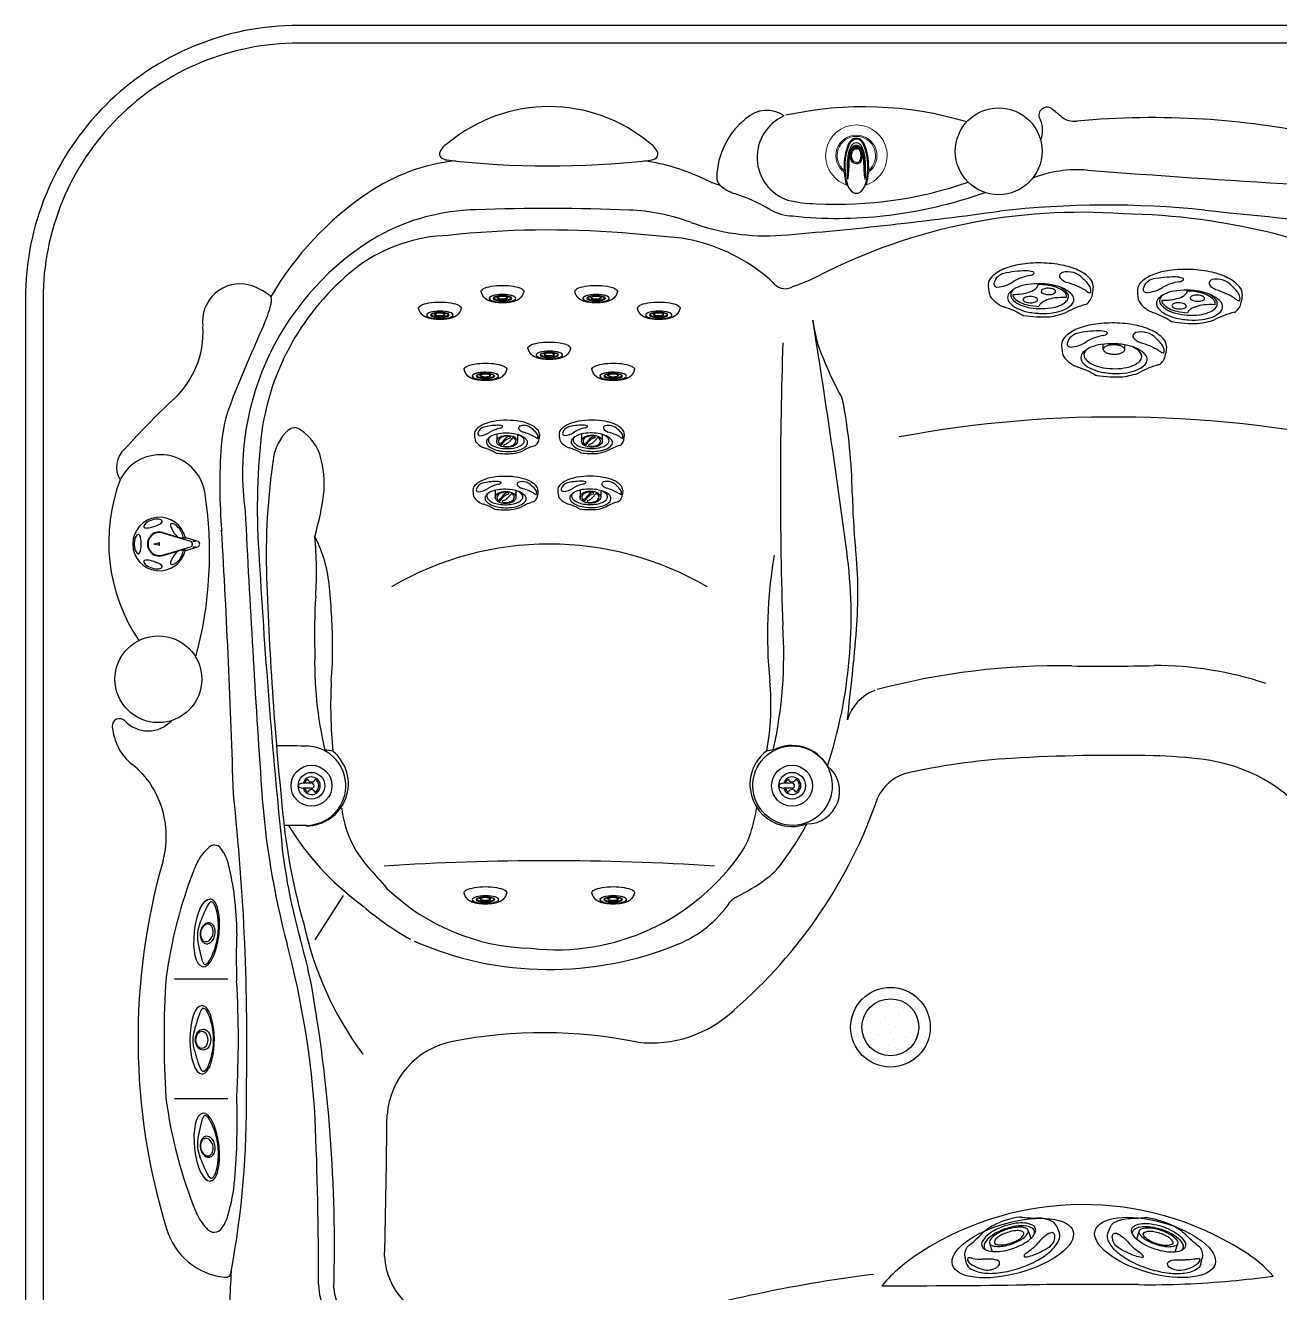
# Model space of a CAD drawing. Extents: x 941 to 1034, y 781 to 934.
# Drawn here: x 941.4 to 996.5, y 834 to 889.7 of the extents above; entities that cross this region are included whole.
import ezdxf

# ---------------------------------------------------------------- set-up
doc = ezdxf.new("R2010")
doc.units = 0
doc.header["$MEASUREMENT"] = 0
for name, color, linetype in [('1', 4, 'Continuous'), ('CL', 8, 'Continuous'), ('DIM', 3, 'Continuous')]:
    doc.layers.add(name, color=color, linetype=linetype)

# ---------------------------------------------------------------- blocks, each defined once
blk = doc.blocks.new('MINIJET')
at = {"layer": '1', "color": 3}
for p, q in [((0.268, 0.23), (0.202, 0.23)), ((0.268, -0.23), (0.202, -0.23))]:
    blk.add_line(p, q, dxfattribs=at)
at = {"layer": '1', "color": 3, "extrusion": (2.34069e-18, 2.77556e-17, -1)}
for centre, major_axis, start_param, end_param in [((0, 0), (0, 0.94), 3.096514, 6.328264), ((0.297, 0), (0, 0.58), 1.213768, 7.496953), ((0.268, 0), (0, 0.2), 1.213768, 7.496953), ((0.278, 0), (0, 0.379), 6.174551, 9.533412)]:
    blk.add_ellipse(centre, major_axis=major_axis, ratio=0.28756, start_param=start_param, end_param=end_param, dxfattribs=at)
at = {"layer": '1', "color": 3, "extrusion": (2.34069e-18, -2.77556e-17, -1)}
for centre, major_axis, start_param, end_param in [((0.297, 0), (0, 0.58), 4.355360367553331, 10.63854567473292), ((0.268, 0), (0, 0.23), 1.213768, 7.496953)]:
    blk.add_ellipse(centre, major_axis=major_axis, ratio=0.28756, start_param=start_param, end_param=end_param, dxfattribs=at)
at = {"layer": '1', "color": 3, "extrusion": (2.34069e-18, -8.32667e-17, -1)}
blk.add_ellipse((0.297, 0), major_axis=(0, 0.407), ratio=0.28756, start_param=4.355360367553329, end_param=10.63854567473291, dxfattribs=at)
at = {"layer": '1', "color": 3}
for points, knots in [([(0.012, -0.939), (0.047, -0.932), (0.079, -0.923), (0.11, -0.911), (0.138, -0.898), (0.169, -0.881), (0.196, -0.862), (0.221, -0.843), (0.243, -0.824), (0.269, -0.796), (0.292, -0.769), (0.312, -0.742), (0.329, -0.716), (0.351, -0.678), (0.369, -0.64), (0.385, -0.602), (0.399, -0.565), (0.411, -0.527), (0.428, -0.467), (0.441, -0.406), (0.453, -0.343), (0.462, -0.279), (0.469, -0.213), (0.474, -0.162), (0.477, -0.11), (0.478, -0.057), (0.479, -0.005), (0.479, 0.048), (0.476, 0.111), (0.473, 0.174), (0.467, 0.236), (0.46, 0.297), (0.452, 0.348), (0.443, 0.399), (0.432, 0.448), (0.42, 0.496), (0.406, 0.543), (0.389, 0.593), (0.368, 0.642), (0.343, 0.692), (0.32, 0.73), (0.293, 0.768), (0.259, 0.807), (0.228, 0.837), (0.19, 0.867), (0.157, 0.888), (0.12, 0.907), (0.078, 0.923), (0.033, 0.935), (0.012, 0.939)], [1.258846, 1.258846, 1.28405, 1.309253, 1.334457, 1.359661, 1.389764, 1.419868, 1.449972, 1.480075, 1.522807, 1.565539, 1.60827, 1.651002, 1.715116, 1.779231, 1.843346, 1.90746, 1.971575, 2.071337, 2.171099, 2.270861, 2.370623, 2.470385, 2.54716, 2.623934, 2.700709, 2.777484, 2.854259, 2.947334, 3.040409, 3.133485, 3.22656, 3.306164, 3.385768, 3.465372, 3.544977, 3.624581, 3.7092, 3.79382, 3.87844, 3.94015, 4.001861, 4.063571, 4.110156, 4.15674, 4.191384, 4.226028, 4.260673, 4.295317, 4.310282, 4.310282]), ([(0.266, -0.377), (0.262, -0.375), (0.256, -0.369), (0.25, -0.361), (0.242, -0.35), (0.235, -0.335), (0.226, -0.316), (0.218, -0.293), (0.211, -0.268), (0.204, -0.238), (0.197, -0.205), (0.192, -0.17), (0.188, -0.132), (0.184, -0.092), (0.182, -0.052), (0.181, -0.01), (0.181, 0.031), (0.183, 0.073), (0.186, 0.113), (0.19, 0.152), (0.195, 0.189), (0.201, 0.224), (0.208, 0.256), (0.216, 0.285), (0.224, 0.31), (0.233, 0.332), (0.242, 0.349), (0.25, 0.361), (0.257, 0.37), (0.263, 0.375), (0.266, 0.377)], [5.178052, 5.178052, 5.268561, 5.359069, 5.444224, 5.529379, 5.614534, 5.70861, 5.802687, 5.896764, 5.997577, 6.09839, 6.199203, 6.302796, 6.406388, 6.50998, 6.614493, 6.719006, 6.823518, 6.927955, 7.032392, 7.136828, 7.2401, 7.343372, 7.446644, 7.546427, 7.646211, 7.745995, 7.837037, 7.928079, 8.019121, 8.102376, 8.102376])]:
    blk.add_open_spline(points, degree=1, knots=knots, dxfattribs=at)
blk = doc.blocks.new('MIDJET')
at = {"layer": '1', "color": 2}
for p, q in [((-0.807, 1.23), (-0.838, 1.197)), ((1.234, -0.77), (1.097, -0.894))]:
    blk.add_line(p, q, dxfattribs=at)
at = {"layer": '1', "color": 3}
for p, q in [((-0.108, 0.542), (-0.326, 0.317)), ((-0.279, 0.064), (-0.061, 0.08)), ((-0.004, 0.138), (-0.223, 0.122)), ((0.279, -0.064), (0.061, -0.08)), ((0.532, -0.105), (0.326, -0.317))]:
    blk.add_line(p, q, dxfattribs=at)
at = {"layer": '1', "color": 2}
blk.add_lwpolyline([(1.234, -0.77, 0.194738), (1.316, -0.571, 0.099647), (1.238, -0.169, 0.057272), (1.021, 0.223, 0.043868), (0.641, 0.666, 0.043868), (0.19, 1.037, 0.057272), (-0.206, 1.246, 0.099647), (-0.609, 1.316, 0.194738), (-0.807, 1.23, 0.194738)], format="xyb", dxfattribs=at)
blk.add_lwpolyline([(-0.667, 0.613, 0.188918), (-0.726, 0.482, 0.101146), (-0.686, 0.223, 0.059435), (-0.556, -0.03, 0.045845), (-0.323, -0.316, 0.045845), (-0.041, -0.555, 0.059435), (0.21, -0.69, 0.101146), (0.468, -0.735, 0.188918), (0.6, -0.678, 0.188918), (0.659, -0.547, 0.101146), (0.619, -0.289, 0.059435), (0.489, -0.035, 0.045845), (0.255, 0.251, 0.045845), (-0.026, 0.49, 0.059435), (-0.278, 0.624, 0.101146), (-0.535, 0.669, 0.188918)], format="xyb", close=True, dxfattribs=at)
at = {"layer": '1', "color": 3}
for points in [[(-0.555, 0.609, 0.188918), (-0.606, 0.495, 0.101146), (-0.572, 0.269, 0.059435), (-0.458, 0.048, 0.045845), (-0.255, -0.201, 0.045845), (-0.009, -0.409, 0.059435), (0.21, -0.527, 0.101146), (0.434, -0.566, 0.188918), (0.549, -0.517, 0.188918), (0.601, -0.402, 0.101146), (0.566, -0.177, 0.010554), (0.549, -0.136, 0.045845)], [(-0.39, 0.657, 0.021992), (-0.44, 0.658, 0.188918), (-0.555, 0.609, 0.188918)]]:
    blk.add_lwpolyline(points, format="xyb", dxfattribs=at)
at = {"layer": '1', "color": 2}
for centre, radius, start, end in [((-0.221, 0.619), 0.845, 136.8727, 156.0974), ((-0.193, 0.85), 0.808, 172.0799, 208.2707), ((-2.843, -0.597), 2.211, 15.4841, 28.7649), ((-0.612, 0.022), 0.104, 195.4841, 218.053), ((2.071, 2.122), 3.511, 218.053, 229.6922), ((0.924, 0.956), 1.884, 233.3562, 247.6134), ((-0.306, -2.906), 2.18, 61.2651, 76.3978), ((0.792, -0.902), 0.104, 241.2651, 266.3557), ((0.812, -0.592), 0.416, 266.3557, 313.34)]:
    blk.add_arc(centre, radius, start, end, dxfattribs=at)
at = {"layer": '1', "color": 3}
for centre, radius, start, end in [((-0.613, 1.075), 0.0962, 115.5379, 218.2409), ((-0.474, 0.816), 0.391, 62.4424, 117.4848), ((-1.936, -1.52), 3.145, 47.4817, 58.5207), ((-0.112, 1.702), 0.897, 229.9802, 260.5708), ((-0.573, -0.519), 1.374, 56.5538, 76.7899), ((0.316, 0.845), 0.255, 238.8727, 267.0119), ((-0.196, 0.367), 0.578, 27.8789, 48.1982), ((0.287, 0.62), 0.0336, 299.1672, 31.2427), ((0.805, 0.013), 0.0642, 124.7288, 178.1555), ((1.238, -0.001), 0.497, 178.1555, 204.6324), ((0.835, -0.031), 0.117, 65.0552, 124.7288), ((0.624, -0.412), 0.552, 358.337, 61.8827), ((-1.284, -1.415), 2.396, 17.1965, 30.2424), ((0.346, -0.545), 0.838, 347.7491, 8.0156), ((1.473, -0.643), 0.472, 187.8464, 204.9741), ((1.065, -0.823), 0.0273, 223.4142, 307.3046), ((0.946, -0.662), 0.228, 306.4319, 344.5426)]:
    blk.add_arc(centre, radius, start, end, dxfattribs=at)
for centre, major_axis, start_param, end_param in [((0, 0), (-0.326, 0.317), 1.091268269871018, 7.374453577050604), ((0, 0), (-0.276, 0.268), 4.477221, 7.019846), ((-0.29, 0.084), (-0.0179, 0.0174), 0.736661, 2.662065), ((-0.234, 0.142), (-0.0179, 0.0174), 0.736661, 2.662065), ((0.163, -0.326), (-0.358, 0.349), 5.204989, 5.803657), ((0.219, -0.268), (-0.358, 0.349), 5.216913, 5.803657), ((0.175, 0.077), (-0.0538, 0.0523), 2.063397, 4.477221), ((-0.175, -0.077), (-0.0538, 0.0523), 5.204989, 7.618814), ((0, 0), (-0.276, 0.268), 1.335628, 3.878254), ((-0.163, 0.326), (-0.358, 0.349), 2.063397, 2.662065), ((0.29, -0.084), (-0.0179, 0.0174), 3.878254, 5.803657)]:
    blk.add_ellipse(centre, major_axis=major_axis, ratio=0.587975, start_param=start_param, end_param=end_param, dxfattribs=at)
blk = doc.blocks.new('94JET')
at = {"layer": '1', "color": 2}
for p, q in [((0.921, 2.15), (1.187, 2.128)), ((1.45, 0.905), (1.065, 0.905)), ((1.45, -0.876), (1.076, -0.876)), ((0.921, -2.15), (1.195, -2.132))]:
    blk.add_line(p, q, dxfattribs=at)
blk.add_lwpolyline([(0.921, 2.15, 0.194525), (0.62, 2.028, 0.099704), (0.27, 1.52, 0.05735), (0.077, 0.875, 0.043939), (0, 0, 0.043939), (0.077, -0.875, 0.05735), (0.27, -1.52, 0.099704), (0.62, -2.028, 0.194525), (0.921, -2.15, 0.194525)], format="xyb", dxfattribs=at)
for points in [[(1.956, 0.027, 0.043317), (1.912, 0.531, 0.056661), (1.803, 0.902, 0.099192), (1.604, 1.195, 0.196409), (1.433, 1.265, 0.196409), (1.263, 1.195, 0.099192), (1.064, 0.902, 0.056661), (0.954, 0.531, 0.043317), (0.911, 0.027, 0.043317), (0.954, -0.477, 0.056661), (1.064, -0.849, 0.099192), (1.263, -1.142, 0.196409), (1.433, -1.211, 0.196409), (1.604, -1.142, 0.099192), (1.803, -0.849, 0.056661), (1.912, -0.477, 0.043317)], [(1.45, -0.876, 0.211502), (1.556, -0.829, 0.094638), (1.687, -0.615, 0.051331), (1.756, -0.349, 0.038645), (1.785, 0.015, 0.038645), (1.756, 0.378, 0.051331), (1.687, 0.644, 0.094638), (1.556, 0.858, 0.211502), (1.45, 0.905, 0.211502), (1.344, 0.858, 0.094638), (1.213, 0.644, 0.051331), (1.143, 0.378, 0.038645), (1.115, 0.015, 0.038645), (1.143, -0.349, 0.051331), (1.213, -0.615, 0.094638), (1.344, -0.829, 0.211502)]]:
    blk.add_lwpolyline(points, format="xyb", close=True, dxfattribs=at)
at = {"layer": '1', "color": 3}
for points in [[(1.83, 0.027, 0.043317), (1.789, 0.498, 0.056661), (1.686, 0.846, 0.099192), (1.5, 1.12, 0.196409), (1.341, 1.185, 0.139465), (1.221, 1.151, 0.099192)], [(1.221, -1.097, 0.139465), (1.341, -1.131, 0.196409), (1.5, -1.066, 0.099192), (1.686, -0.792, 0.056661), (1.789, -0.445, 0.043317), (1.83, 0.027, 0.043317)]]:
    blk.add_lwpolyline(points, format="xyb", dxfattribs=at)
blk.add_lwpolyline([(1.405, -0.664, 0.216678), (1.482, -0.629, 0.092908), (1.578, -0.465, 0.049579), (1.629, -0.263, 0.037156), (1.65, 0.015, 0.037156), (1.629, 0.292, 0.049579), (1.578, 0.494, 0.092908), (1.482, 0.658, 0.216678), (1.405, 0.693, 0.216678), (1.328, 0.658, 0.092908), (1.232, 0.494, 0.049579), (1.18, 0.292, 0.037156), (1.16, 0.015, 0.037156), (1.18, -0.263, 0.049579), (1.232, -0.465, 0.092908), (1.328, -0.629, 0.216678)], format="xyb", close=True, dxfattribs=at)
for centre, radius, start, end in [((1.783, 0.735), 1.56, 125.9518, 154.4901), ((1.062, 1.678), 0.375, 90.333, 121.4248), ((2.518, 0.959), 1.705, 150.2332, 163.6622), ((0.571, 2.169), 0.592, 322.0648, 338.2692), ((1.061, 1.984), 0.0685, 330.254, 90.9551), ((1.083, 1.125), 0.762, 158.3465, 199.0444), ((-3.065, 2.471), 4.079, 339.6279, 345.3447), ((0.542, 0.942), 0.19, 200.0641, 264.4059), ((0.53, 0.818), 0.0654, 264.4059, 313.5517), ((0.063, 1.308), 0.743, 313.5517, 339.6906), ((1.29, -0.659), 0.939, 163.5628, 182.5916), ((0.458, -0.416), 0.0728, 137.8056, 161.5776), ((0.436, -0.396), 0.042, 36.1572, 137.8056), ((0.053, -0.676), 0.517, 19.6286, 36.1572), ((2.77, 0.041), 2.296, 193.6863, 210.4486), ((4.122, -0.595), 3.771, 181.612, 194.2575), ((1.007, -1.384), 0.558, 194.4882, 252.9172), ((-0.393, -1.943), 1.44, 5.8985, 34.7447), ((0.894, -1.781), 0.146, 249.6717, 354.5827)]:
    blk.add_arc(centre, radius, start, end, dxfattribs=at)
at = {"layer": '1', "color": 2}
for centre, radius, start, end in [((1.139, 1.557), 0.573, 35.9872, 85.3803), ((1.506, 1.824), 0.119, 17.5387, 35.9872), ((5.326, 3.031), 3.886, 197.5387, 210.0725), ((-0.387, 0.06), 2.563, 9.9192, 23.5403), ((-1.707, -0.062), 3.886, 350.2358, 8.3326), ((5.966, -2.677), 4.308, 153.4774, 163.0192), ((2.005, -0.701), 0.119, 333.4774, 350.2358), ((0.343, -0.913), 1.586, 314.1906, 341.365), ((1.155, -1.578), 0.556, 273.3737, 301.881)]:
    blk.add_arc(centre, radius, start, end, dxfattribs=at)
blk = doc.blocks.new('*X2')
at = {"color": 0}
for p, q in [((199.669, 336.494), (199.669, 336.494)), ((200.067, 336.362), (200.067, 336.362)), ((200.332, 336.627), (200.332, 336.627)), ((200.597, 336.892), (200.597, 336.892)), ((200.73, 336.494), (200.73, 336.494)), ((200.995, 336.76), (200.995, 336.76)), ((201.128, 336.362), (201.128, 336.362)), ((201.393, 336.627), (201.393, 336.627)), ((201.791, 336.494), (201.791, 336.494)), ((202.188, 336.362), (202.188, 336.362)), ((199.404, 336.229), (199.404, 336.229)), ((199.537, 335.832), (199.537, 335.832)), ((199.802, 336.097), (199.802, 336.097)), ((199.934, 335.699), (199.934, 335.699)), ((200.2, 335.964), (200.2, 335.964)), ((200.465, 336.229), (200.465, 336.229)), ((200.597, 335.832), (200.597, 335.832)), ((200.863, 336.097), (200.863, 336.097)), ((200.995, 335.699), (200.995, 335.699)), ((201.26, 335.964), (201.26, 335.964)), ((201.525, 336.229), (201.525, 336.229)), ((201.658, 335.832), (201.658, 335.832)), ((201.923, 336.097), (201.923, 336.097)), ((202.056, 335.699), (202.056, 335.699)), ((202.321, 335.964), (202.321, 335.964)), ((202.586, 336.229), (202.586, 336.229)), ((202.719, 335.832), (202.719, 335.832)), ((199.006, 335.301), (199.006, 335.301)), ((199.272, 335.566), (199.272, 335.566)), ((199.404, 335.169), (199.404, 335.169)), ((199.669, 335.434), (199.669, 335.434)), ((199.802, 335.036), (199.802, 335.036)), ((200.067, 335.301), (200.067, 335.301)), ((200.332, 335.566), (200.332, 335.566)), ((200.465, 335.169), (200.465, 335.169)), ((200.73, 335.434), (200.73, 335.434)), ((200.863, 335.036), (200.863, 335.036)), ((201.128, 335.301), (201.128, 335.301)), ((201.393, 335.566), (201.393, 335.566)), ((201.525, 335.169), (201.525, 335.169)), ((201.791, 335.434), (201.791, 335.434)), ((201.923, 335.036), (201.923, 335.036)), ((202.188, 335.301), (202.188, 335.301)), ((202.454, 335.566), (202.454, 335.566)), ((202.586, 335.169), (202.586, 335.169)), ((202.851, 335.434), (202.851, 335.434)), ((202.984, 335.036), (202.984, 335.036)), ((199.139, 334.903), (199.139, 334.903)), ((199.272, 334.506), (199.272, 334.506)), ((199.537, 334.771), (199.537, 334.771)), ((199.669, 334.373), (199.669, 334.373)), ((199.934, 334.638), (199.934, 334.638)), ((200.2, 334.903), (200.2, 334.903)), ((200.332, 334.506), (200.332, 334.506)), ((200.597, 334.771), (200.597, 334.771)), ((200.73, 334.373), (200.73, 334.373)), ((200.995, 334.638), (200.995, 334.638)), ((201.26, 334.903), (201.26, 334.903)), ((201.393, 334.506), (201.393, 334.506)), ((201.658, 334.771), (201.658, 334.771)), ((201.791, 334.373), (201.791, 334.373)), ((202.056, 334.638), (202.056, 334.638)), ((202.321, 334.903), (202.321, 334.903)), ((202.454, 334.506), (202.454, 334.506)), ((202.719, 334.771), (202.719, 334.771)), ((202.851, 334.373), (202.851, 334.373)), ((199.006, 334.241), (199.006, 334.241)), ((199.404, 334.108), (199.404, 334.108)), ((199.537, 333.71), (199.537, 333.71)), ((199.802, 333.975), (199.802, 333.975)), ((200.067, 334.241), (200.067, 334.241)), ((200.2, 333.843), (200.2, 333.843)), ((200.465, 334.108), (200.465, 334.108)), ((200.597, 333.71), (200.597, 333.71)), ((200.863, 333.975), (200.863, 333.975)), ((201.128, 334.241), (201.128, 334.241)), ((201.26, 333.843), (201.26, 333.843)), ((201.525, 334.108), (201.525, 334.108)), ((201.658, 333.71), (201.658, 333.71)), ((201.923, 333.975), (201.923, 333.975)), ((202.188, 334.241), (202.188, 334.241)), ((202.321, 333.843), (202.321, 333.843)), ((202.586, 334.108), (202.586, 334.108)), ((199.669, 333.312), (199.669, 333.312)), ((199.934, 333.578), (199.934, 333.578)), ((200.067, 333.18), (200.067, 333.18)), ((200.332, 333.445), (200.332, 333.445)), ((200.465, 333.047), (200.465, 333.047)), ((200.73, 333.312), (200.73, 333.312)), ((200.995, 333.578), (200.995, 333.578)), ((201.128, 333.18), (201.128, 333.18)), ((201.393, 333.445), (201.393, 333.445)), ((201.525, 333.047), (201.525, 333.047)), ((201.791, 333.312), (201.791, 333.312)), ((202.056, 333.578), (202.056, 333.578)), ((202.454, 333.445), (202.454, 333.445)), ((200.863, 332.915), (200.863, 332.915))]:
    blk.add_line(p, q, dxfattribs=at)
blk = doc.blocks.new('DRAIN')
at = {"layer": '1', "color": 2}
for radius in [1.75, 1.25]:
    blk.add_circle((0, 0), radius, dxfattribs=at)
at = {"layer": '1', "color": 3, "xscale": 0.8339416050646733, "yscale": 0.8339416050646733, "zscale": 0.8339416050646733}
blk.add_blockref('*X2', (-167.604, -279.291), dxfattribs=at)
blk = doc.blocks.new('JET-HSS-Rot')
at = {"layer": '1', "color": 2}
for p, q in [((0.984, 2.3), (1.28, 2.282)), ((0.984, -2.3), (1.056, -2.298))]:
    blk.add_line(p, q, dxfattribs=at)
blk.add_lwpolyline([(0.984, 2.3, 0.194738), (0.662, 2.17, 0.099647), (0.288, 1.626, 0.057272), (0.082, 0.936, 0.043868), (0, 0, 0.043868), (0.082, -0.936, 0.057272), (0.288, -1.626, 0.099647), (0.662, -2.17, 0.194738), (0.984, -2.3, 0.194738)], format="xyb", dxfattribs=at)
blk.add_lwpolyline([(1.536, -1.445, 0.188918), (1.753, -1.364, 0.101146), (2.005, -1.027, 0.059435), (2.15, -0.592, 0.045845), (2.216, -0.001, 0.045845), (2.173, 0.591, 0.059435), (2.045, 1.032, 0.101146), (1.806, 1.379, 0.188918), (1.592, 1.468, 0.188918), (1.376, 1.387, 0.101146), (1.123, 1.05, 0.059435), (0.978, 0.615, 0.045845), (0.913, 0.024, 0.045845), (0.955, -0.568, 0.059435), (1.083, -1.009, 0.101146), (1.322, -1.356, 0.188918)], format="xyb", close=True, dxfattribs=at)
at = {"layer": '1', "color": 3}
for points in [[(1.497, 1.133, 0.05275), (1.452, 1.138, 0.201072), (1.295, 1.077, 0.097869), (1.106, 0.8, 0.054977), (0.998, 0.449, 0.041817), (0.949, -0.03, 0.007193), (0.948, -0.114, 0.054977)], [(1.414, -1.311, 0.188918), (1.603, -1.241, 0.101146), (1.823, -0.947, 0.059435), (1.949, -0.568, 0.045845), (2.007, -0.053, 0.045845), (1.969, 0.464, 0.059435), (1.858, 0.848, 0.101146), (1.65, 1.15, 0.188918), (1.463, 1.227, 0.188918), (1.274, 1.157, 0.101146), (1.055, 0.863, 0.010554), (1.026, 0.798, 0.045845)], [(1.497, 1.133, 0.00103), (1.497, 1.121, 0.041817), (1.528, 0.64, 0.054977), (1.621, 0.285, 0.097869), (1.8, 0.001, 0.146765), (1.909, -0.061, 0.201072)], [(1.399, -1.218, 0.034613), (1.368, -0.82, 0.054977), (1.275, -0.465, 0.097869), (1.096, -0.181, 0.193766), (0.948, -0.114, 0.201072)], [(1.406, -1.218, 0.201072), (1.562, -1.156, 0.097869), (1.752, -0.88, 0.054977), (1.859, -0.529, 0.040785), (1.909, -0.061, 0.041817)], [(1.172, -1.175, 0.021992), (1.228, -1.234, 0.188918), (1.414, -1.311, 0.188918)], [(1.172, -1.175, 0.021992), (1.228, -1.234, 0.188918), (1.414, -1.311, 0.188918)]]:
    blk.add_lwpolyline(points, format="xyb", dxfattribs=at)
for points in [[(1.246, 0.028, 0.191184), (1.292, 0.046, 0.100578), (1.344, 0.121, 0.058587), (1.372, 0.215, 0.045064), (1.383, 0.343, 0.045064), (1.371, 0.471, 0.058587), (1.342, 0.565, 0.100578), (1.289, 0.639, 0.191184), (1.244, 0.657, 0.191184), (1.198, 0.639, 0.100578), (1.146, 0.565, 0.058587), (1.118, 0.47, 0.045064), (1.107, 0.342, 0.045064), (1.119, 0.214, 0.058587), (1.148, 0.12, 0.100578), (1.201, 0.046, 0.191184)], [(1.617, -0.76, 0.191184), (1.662, -0.742, 0.100578), (1.714, -0.668, 0.058587), (1.743, -0.573, 0.045064), (1.754, -0.445, 0.045064), (1.742, -0.317, 0.058587), (1.713, -0.223, 0.100578), (1.66, -0.149, 0.191184), (1.615, -0.131, 0.191184), (1.569, -0.149, 0.100578), (1.517, -0.224, 0.058587), (1.489, -0.318, 0.045064), (1.477, -0.446, 0.045064), (1.49, -0.574, 0.058587), (1.519, -0.668, 0.100578), (1.571, -0.742, 0.191184)]]:
    blk.add_lwpolyline(points, format="xyb", close=True, dxfattribs=at)
at = {"layer": '1'}
blk.add_lwpolyline([(1.399, -1.218, 0.007033), (1.406, -1.218, 0.201072)], format="xyb", dxfattribs=at)
blk.add_lwpolyline([(1.399, -1.218, 0.007033), (1.406, -1.218, 0.201072)], format="xyb", dxfattribs=at)
at = {"layer": '1', "color": 2}
for centre, radius, start, end in [((1.254, 1.613), 0.669, 40.7757, 87.76), ((1.634, 1.941), 0.168, 15.685, 40.7757), ((5.174, 2.935), 3.51, 195.685, 210.8178), ((-0.652, -0.001), 3.033, 7.7761, 22.0333), ((-3.284, 0.004), 5.652, 352.4729, 4.1121), ((5.378, -2.583), 3.559, 149.904, 163.1848), ((2.153, -0.714), 0.168, 329.904, 352.4729), ((0.729, -1.167), 1.301, 306.4998, 342.6906), ((1.026, -0.938), 1.361, 271.2926, 290.5173)]:
    blk.add_arc(centre, radius, start, end, dxfattribs=at)
at = {"layer": '1', "color": 3}
for centre, radius, start, end in [((1.258, 1.195), 0.889, 132.7569, 196.3026), ((1.724, 1.025), 1.349, 122.169, 142.4355), ((4.562, 0.132), 3.857, 151.6164, 164.6623), ((1.183, 1.847), 0.366, 80.8518, 118.9625), ((0.568, 2.431), 0.76, 322.2664, 339.394), ((1.235, 2.165), 0.0439, 357.8341, 81.7245), ((0.095, 1.439), 0.801, 312.5754, 339.0523), ((0.583, 1.008), 0.188, 199.4752, 259.1487), ((0.567, 0.925), 0.103, 259.1487, 312.5754), ((1.287, -0.625), 0.931, 162.2988, 182.6181), ((0.453, -0.355), 0.0541, 73.5871, 165.6626), ((0.16, -0.575), 0.411, 13.2926, 41.4318), ((2.731, -0.06), 2.211, 190.9737, 211.2098), ((5.417, -0.499), 5.062, 181.9016, 192.9406), ((1.085, -1.451), 0.629, 196.8623, 251.9047), ((-0.343, -2.033), 1.443, 4.4001, 34.9907), ((0.943, -1.903), 0.155, 249.9578, 352.6608)]:
    blk.add_arc(centre, radius, start, end, dxfattribs=at)
blk = doc.blocks.new('AIRVALVE')
at = {"layer": '1', "color": 3}
for points in [[(0, -0.361, -0.315142), (-0.226, -0.203, -0.18995), (-0.227, 0.196, -0.321841), (0, 0.358, -0.321841)], [(0, -0.301, -0.313827), (-0.177, -0.179, -0.191301), (-0.177, 0.18, -0.313824), (0, 0.302, -0.313824)], [(0, -0.361, 0.315142), (0.226, -0.203, 0.18995), (0.226, 0.196, 0.321841), (0, 0.358, 0.321841)], [(0, -0.301, 0.313827), (0.176, -0.179, 0.191301), (0.177, 0.18, 0.313824), (0, 0.302, 0.313824)]]:
    blk.add_lwpolyline(points, format="xyb", dxfattribs=at)
at = {"layer": '1', "color": 2, "linetype": 'Continuous', "lineweight": 0}
for centre, start, end in [((-0.001, 0), 89.9806, 250.9039), ((0, 0), 289.0961, 90.0194)]:
    blk.add_arc(centre, 1.35, start, end, dxfattribs=at)
at = {"layer": '1', "color": 3, "lineweight": 0}
for centre, radius, start, end in [((-0.001, 0), 0.904, 89.971, 234.0158), ((-0.001, 0), 0.846, 89.9691, 230.785), ((0, 0), 0.904, 305.9842, 90.029), ((0, 0), 0.846, 309.215, 90.0309)]:
    blk.add_arc(centre, radius, start, end, dxfattribs=at)
at = {"layer": '1', "color": 3}
for centre, radius, start, end in [((0.288, 0.156), 0.727, 137.3155, 162.114), ((0.285, 0.168), 0.679, 134.6535, 155.2206), ((-0.001, 0.449), 0.316, 89.9436, 140.7663), ((-0.001, 0.314), 0.247, 89.9147, 149.361), ((-0.001, 0.458), 0.271, 89.8214, 134.6535), ((0, 0.449), 0.316, 39.2337, 90.0564), ((0, 0.458), 0.271, 45.3465, 90.1786), ((0, 0.314), 0.247, 30.639, 90.0853), ((-0.286, 0.168), 0.679, 24.7794, 45.3465), ((-0.289, 0.156), 0.727, 17.886, 42.6845), ((2.301, -0.493), 2.841, 162.114, 183.2782), ((1.83, -0.428), 2.334, 157.8169, 183.0748), ((0.861, -0.196), 1.249, 149.361, 174.2752), ((-4.441, 0.724), 4.188, 348.9682, 350.9757), ((0.802, -0.203), 1.125, 159.5686, 175.7316), ((0.319, -0.032), 0.632, 154.5984, 170.9757), ((0.075, 0.068), 0.349, 134.6301, 159.5686), ((0.537, -0.136), 0.873, 146.1687, 154.5984), ((0, 0.224), 0.227, 90.0848, 146.1687), ((0.016, 0.128), 0.266, 93.7523, 134.6301), ((-0.001, 0.224), 0.227, 33.8313, 89.9152), ((-0.017, 0.128), 0.266, 45.3699, 86.2477), ((-0.076, 0.068), 0.349, 20.4314, 45.3699), ((-0.538, -0.136), 0.873, 25.4016, 33.8313), ((-0.862, -0.196), 1.249, 5.7248, 30.639), ((-0.319, -0.032), 0.632, 9.0243, 25.4016), ((-0.803, -0.203), 1.125, 4.2684, 20.4314), ((4.441, 0.724), 4.188, 189.0243, 191.0318), ((-1.831, -0.428), 2.334, 356.9252, 22.1831), ((-2.301, -0.493), 2.841, 356.7218, 17.886), ((2.224, -0.515), 2.725, 180.8159, 195.4905), ((4.917, -0.603), 5.325, 174.2752, 183.1265), ((-6.839, -0.536), 6.484, 355.7451, 1.0002), ((2.459, -0.449), 2.815, 172.4176, 179.4691), ((10.219, -0.764), 10.561, 178.1966, 179.7723), ((6.947, -0.661), 7.288, 175.7316, 178.1966), ((-6.948, -0.661), 7.288, 1.8034, 4.2684), ((-2.46, -0.449), 2.815, 0.5309, 7.5824), ((-10.22, -0.764), 10.561, 0.2277, 1.8034), ((6.838, -0.536), 6.484, 178.9998, 184.2549), ((-4.918, -0.603), 5.325, 356.8735, 5.7248), ((-2.225, -0.515), 2.725, 344.5095, 359.1841), ((2.713, -0.478), 3.255, 184.4542, 194.1778), ((0.602, -0.839), 1.003, 183.1265, 190.4498), ((-0.355, -1.015), 0.0297, 190.4498, 209.0932), ((-0.338, -1.006), 0.0492, 209.0932, 215.3978), ((-0.376, -1.032), 0.00301, 215.3978, 350.8779), ((-0.409, -1.014), 0.0406, 333.001, 349.5922), ((-2.094, -0.715), 1.752, 350.2174, 359.7723), ((2.093, -0.715), 1.752, 180.2277, 189.7826), ((0.408, -1.014), 0.0406, 190.4078, 206.999), ((0.375, -1.032), 0.00301, 189.1221, 324.6022), ((0.337, -1.006), 0.0492, 324.6022, 330.9068), ((0.354, -1.015), 0.0297, 330.9068, 349.5502), ((-0.603, -0.839), 1.003, 349.5502, 356.8735), ((-2.714, -0.478), 3.255, 345.8222, 355.5458), ((-0.438, -1.262), 0.0149, 250.8083, 302.5982), ((-0.438, -1.261), 0.0152, 302.5014, 335.002), ((-0.414, -1.27), 0.0106, 81.6045, 167.3023), ((-0.445, -1.375), 0.119, 70.118, 74.2786), ((-0.41, -1.276), 0.0151, 21.315, 66.3223), ((0.207, -1.099), 0.626, 193.2713, 228.3179), ((-0.001, -1.348), 0.301, 226.3593, 270.087), ((0, -1.348), 0.301, 269.913, 313.6407), ((-0.208, -1.099), 0.626, 311.6821, 346.7287), ((0.409, -1.276), 0.0151, 113.6777, 158.685), ((0.444, -1.375), 0.119, 105.7214, 109.882), ((0.413, -1.27), 0.0106, 12.6977, 98.3955), ((0.437, -1.261), 0.0152, 204.998, 237.4986), ((0.437, -1.262), 0.0149, 237.4018, 289.1917)]:
    blk.add_arc(centre, radius, start, end, dxfattribs=at)
blk = doc.blocks.new('JET-HSS-Standard')
at = {"layer": '1', "color": 2}
for p, q in [((0.984, 2.3), (1.28, 2.282)), ((1.162, 0.474), (0.952, 0.472)), ((1.166, -0.466), (0.941, -0.471)), ((0.984, -2.3), (1.056, -2.298))]:
    blk.add_line(p, q, dxfattribs=at)
blk.add_lwpolyline([(0.984, 2.3, 0.194738), (0.662, 2.17, 0.099647), (0.288, 1.626, 0.057272), (0.082, 0.936, 0.043868), (0, 0, 0.043868), (0.082, -0.936, 0.057272), (0.288, -1.626, 0.099647), (0.662, -2.17, 0.194738), (0.984, -2.3, 0.194738)], format="xyb", dxfattribs=at)
for points in [[(1.536, -1.445, 0.188918), (1.753, -1.364, 0.101146), (2.005, -1.027, 0.059435), (2.15, -0.592, 0.045845), (2.216, -0.001, 0.045845), (2.173, 0.591, 0.059435), (2.045, 1.032, 0.101146), (1.806, 1.379, 0.188918), (1.592, 1.468, 0.188918), (1.376, 1.387, 0.101146), (1.123, 1.05, 0.059435), (0.978, 0.615, 0.045845), (0.913, 0.024, 0.045845), (0.955, -0.568, 0.059435), (1.083, -1.009, 0.101146), (1.322, -1.356, 0.188918)], [(1.166, -0.466, 0.191184), (1.234, -0.439, 0.100578), (1.312, -0.328, 0.058587), (1.354, -0.186, 0.045064), (1.371, 0.005, 0.045064), (1.353, 0.196, 0.058587), (1.309, 0.337, 0.100578), (1.231, 0.447, 0.191184), (1.162, 0.474, 0.191184), (1.095, 0.447, 0.100578), (1.017, 0.336, 0.058587), (0.974, 0.194, 0.045064), (0.958, 0.003, 0.045064), (0.976, -0.188, 0.058587), (1.019, -0.329, 0.100578), (1.098, -0.44, 0.191184)]]:
    blk.add_lwpolyline(points, format="xyb", close=True, dxfattribs=at)
at = {"layer": '1', "color": 3}
for points in [[(1.414, -1.311, 0.188918), (1.603, -1.241, 0.101146), (1.823, -0.947, 0.059435), (1.949, -0.568, 0.045845), (2.007, -0.053, 0.045845), (1.969, 0.464, 0.059435), (1.858, 0.848, 0.101146), (1.65, 1.15, 0.188918), (1.463, 1.227, 0.188918), (1.274, 1.157, 0.101146), (1.055, 0.863, 0.010554), (1.026, 0.798, 0.045845)], [(1.172, -1.175, 0.021992), (1.228, -1.234, 0.188918), (1.414, -1.311, 0.188918)]]:
    blk.add_lwpolyline(points, format="xyb", dxfattribs=at)
at = {"layer": '1', "color": 2}
for centre, radius, start, end in [((1.254, 1.613), 0.669, 40.7757, 87.76), ((1.634, 1.941), 0.168, 15.685, 40.7757), ((5.174, 2.935), 3.51, 195.685, 210.8178), ((-0.652, -0.001), 3.033, 7.7761, 22.0333), ((-3.284, 0.004), 5.652, 352.4729, 4.1121), ((5.378, -2.583), 3.559, 149.904, 163.1848), ((2.153, -0.714), 0.168, 329.904, 352.4729), ((0.729, -1.167), 1.301, 306.4998, 342.6906), ((1.026, -0.938), 1.361, 271.2926, 290.5173)]:
    blk.add_arc(centre, radius, start, end, dxfattribs=at)
at = {"layer": '1', "color": 3}
for centre, radius, start, end in [((1.258, 1.195), 0.889, 132.7569, 196.3026), ((1.724, 1.025), 1.349, 122.169, 142.4355), ((4.562, 0.132), 3.857, 151.6164, 164.6623), ((1.183, 1.847), 0.366, 80.8518, 118.9625), ((0.568, 2.431), 0.76, 322.2664, 339.394), ((1.235, 2.165), 0.0439, 357.8341, 81.7245), ((0.095, 1.439), 0.801, 312.5754, 339.0523), ((0.583, 1.008), 0.188, 199.4752, 259.1487), ((0.567, 0.925), 0.103, 259.1487, 312.5754), ((1.287, -0.625), 0.931, 162.2988, 182.6181), ((0.453, -0.355), 0.0541, 73.5871, 165.6626), ((0.16, -0.575), 0.411, 13.2926, 41.4318), ((2.731, -0.06), 2.211, 190.9737, 211.2098), ((5.417, -0.499), 5.062, 181.9016, 192.9406), ((1.085, -1.451), 0.629, 196.8623, 251.9047), ((-0.343, -2.033), 1.443, 4.4001, 34.9907), ((0.943, -1.903), 0.155, 249.9578, 352.6608)]:
    blk.add_arc(centre, radius, start, end, dxfattribs=at)
blk = doc.blocks.new('2005ENVOY')
at = {"layer": '1', "color": 2}
for p, q in [((5.643, 66.225), (5.893, 66.285)), ((5.893, 66.165), (5.643, 66.225)), ((5.893, 66.165), (5.893, 66.285)), ((6.044, 66.732), (6.716, 66.532)), ((7.005, 66.49), (7.087, 66.49)), ((7.087, 66.49), (7.573, 66.344)), ((6.044, 65.717), (6.716, 65.917)), ((7.005, 65.96), (7.087, 65.96)), ((7.087, 65.96), (7.573, 66.105))]:
    blk.add_line(p, q, dxfattribs=at)
at = {"layer": '1', "color": 3}
for p, q in [((6.025, 66.712), (7.256, 66.344)), ((7.35, 66.344), (7.474, 66.344)), ((6.025, 65.737), (7.256, 66.105)), ((7.35, 66.105), (7.474, 66.105)), ((12.57, 55.722), (12.201, 55.722)), ((33.68, 55.722), (33.311, 55.722)), ((12.57, 55.502), (12.201, 55.502)), ((33.68, 55.502), (33.311, 55.502))]:
    blk.add_line(p, q, dxfattribs=at)
at = {"layer": '1', "color": 3, "linetype": 'Continuous'}
for p, q in [((13.967, 50.798), (12.713, 48.85)), ((8.896, 47.122), (6.554, 47.122)), ((8.896, 41.858), (6.554, 41.858))]:
    blk.add_line(p, q, dxfattribs=at)
at = {"layer": '1', "linetype": 'Continuous'}
blk.add_lwpolyline([(81, 0, 0.414214), (93, 12), (93, 77, 0.414214), (81, 89), (12, 89, 0.414214), (0, 77), (0, 12, 0.414214), (12, 0)], format="xyb", close=True, dxfattribs=at)
at = {"layer": '1', "color": 3, "linetype": 'Continuous'}
blk.add_lwpolyline([(81, 0.779, 0.414214), (92.221, 12), (92.221, 77, 0.414214), (81, 88.221), (12, 88.221, 0.414214), (0.779, 77), (0.779, 12, 0.414214), (12, 0.779)], format="xyb", close=True, dxfattribs=at)
at = {"layer": '1', "color": 2, "linetype": 'Continuous'}
for centre in [(42.753, 83.471), (5.843, 60.288)]:
    blk.add_circle(centre, 1.906, dxfattribs=at)
at = {"layer": '1', "color": 2}
for centre in [(12.57, 55.612), (33.68, 55.612)]:
    blk.add_circle(centre, 0.9, dxfattribs=at)
at = {"layer": '1', "color": 3}
for centre in [(12.57, 55.612), (33.68, 55.612)]:
    blk.add_circle(centre, 0.585, dxfattribs=at)
for centre, radius, start, end in [((22.996, 78.503), 6.927, 49.8854, 129.9571), ((32.569, 83.924), 1.341, 55.2788, 133.0733), ((36.823, 69.605), 15.817, 73.3702, 102.4622), ((44.876, 85.053), 0.354, 56.5675, 217.2719), ((39.992, 78.897), 8.211, 47.9405, 51.7834), ((33.752, 82.248), 3.384, 128.3239, 178.7109), ((34.13, 83.206), 1.987, 114.0111, 251.2326), ((43.536, 84.391), 1.149, 337.4528, 22.9113), ((46.1, 85.787), 1, 232.5581, 275.3891), ((18.926, 83.146), 0.767, 119.5892, 155.8319), ((26.873, 82.991), 1, 25.1058, 54.0663), ((19.84, 74.536), 8.569, 96.3587, 124.0449), ((18.395, 83.343), 0.205, 145.3185, 232.9578), ((18.602, 83.692), 0.61, 237.2174, 262.0825), ((23.019, 121.981), 39.152, 263.398, 276.3836), ((25.692, 73.469), 9.704, 64.7773, 81.1115), ((27.25, 84.165), 1.101, 276.3836, 291.3803), ((27.571, 83.344), 0.219, 291.3803, 18.9188), ((46.212, 77.232), 5.428, 85.527, 111.1662), ((80.696, 518.045), 436.731, 265.52698, 266.73593), ((31.764, 86.36), 4.546, 244.7773, 253.9144), ((30.82, 82.318), 0.453, 175.9399, 227.248), ((31.659, 83.226), 1.689, 227.248, 252.0676), ((35.679, 98.51), 17.366, 266.959, 289.2742), ((22.863, 70.062), 13.969, 124.0449, 149.8498), ((28.686, 74.038), 7.968, 59.6936, 72.0676), ((34.828, 86.907), 5.739, 256.3952, 269.3025), ((35.328, 101.304), 20.802, 276.7991, 289.1892), ((33.762, 82.723), 2.092, 239.6936, 268.4811), ((46.365, 55.59), 25.201, 85.8069, 117.0672), ((47.733, 51.337), 29.391, 62.4824, 89.0738), ((35.677, 98.377), 17.853, 263.6631, 276.7991), ((18.807, 72.634), 7.146, 91.8735, 125.5099), ((22.993, 38.952), 41.062, 85.4743, 96.1788), ((20.58, 4.444), 75.654, 83.74792, 85.71464), ((27.653, 72.098), 7.64, 52.7287, 81.2223), ((21.452, 69.567), 11.185, 127.4136, 171.0511), ((29.633, 74.499), 4.532, 43.7956, 54.2681), ((30.86, 86.062), 8.989, 288.6574, 296.6922), ((9.434, 76.002), 1.647, 75.8005, 187.4487), ((9.136, 75.148), 2.549, 50.6753, 74.0087), ((33.373, 78.084), 0.649, 223.7956, 303.9818), ((10.667, 77.018), 0.132, 14.021, 50.6753), ((9.84, 76.959), 0.97, 345.7753, 357.4243), ((10.341, 76.936), 0.468, 357.4243, 14.021), ((5.655, 78.02), 5.287, 335.7902, 345.7753), ((3.796, 75.535), 4.013, 310.9148, 3.189), ((87.101, 41.4), 84.013, 155.79021, 158.28351), ((-372.61, 11.092), 412.352, 7.63881, 9.06355), ((40.063, 76.651), 5.502, 186.2662, 204.3124), ((216.128, 68.736), 182.962, 178.0189, 181.9064), ((46.471, 78.711), 12.214, 200.7419, 208.6512), ((30.75, 46.707), 35.456, 133.3206, 138.0621), ((15.114, 70.071), 6.526, 158.2835, 175.9571), ((34.824, 72.22), 1.125, 12.1788, 33.8295), ((12.432, 68.083), 23.895, 0.9058, 10.5471), ((38.631, 67.818), 28.443, 172.9549, 183.8429), ((11.828, 70.887), 0.438, 51.0728, 132.4207), ((12.883, 69.732), 2.002, 132.4207, 171.3681), ((10.982, 69.506), 2.055, 13.1966, 56.9174), ((5.039, 69.602), 1.04, 129.6081, 212.4302), ((5.934, 68.163), 1.98, 10.3568, 152.1908), ((33.094, 68.8), 24.551, 175.9571, 184.6757), ((39.099, 65.753), 28.518, 171.3681, 181.9705), ((8.665, 68.851), 4.462, 350.6517, 14.5882), ((11.38, 66.301), 7.718, 158.8488, 213.9909), ((-9.363, 65.812), 17.455, 344.7861, 8.9198), ((64.362, 68.904), 28.041, 180.9058, 185.9052), ((0.123, 70.203), 13.109, 343.8155, 350.9591), ((-403.348, 42.596), 412.683, 1.75593, 3.36761), ((5.893, 66.225), 0.505, 74.7586, 285.2414), ((7.22, 66.225), 0.125, 286.6317, 73.3683), ((7.626, 63.88), 5.745, 4.3004, 27.6794), ((-2.307, 64.999), 15.099, 355.9469, 5.8904), ((294.479, 81.817), 284.671, 183.20291, 185.84397), ((53.226, 62.274), 20.63, 170.3588, 185.717), ((14.814, 63.053), 21.459, 342.1499, 7.6388), ((17.287, 64.035), 19.285, 355.3384, 5.9052), ((164.343, 70.062), 153.836, 181.97052, 185.95116), ((-10.383, 61.732), 23.877, 359.9179, 6.1999), ((34.914, 62.362), 22.214, 175.9469, 182.1194), ((14.474, 61.326), 18.839, 347.2694, 4.029), ((-63.511, 70.623), 100.351, 353.06797, 355.33844), ((29.966, 61.074), 17.258, 178.4539, 193.0584), ((3.053, 61.367), 10.446, 353.6512, 1.8173), ((45.406, 29.833), 31.042, 88.963, 104.9087), ((47.376, 138.647), 77.789, 268.96305, 271.62124), ((49.608, 45.381), 15.508, 71.6245, 90.1155), ((35.207, 59.201), 21.796, 177.3423, 185.4715), ((21.973, 59.145), 10.779, 349.2661, 5.717), ((38.028, 57.914), 2.012, 110.9761, 162.7348), ((4.135, 58.238), 0.318, 43.5196, 185.4517), ((5.387, 59.427), 1.408, 223.5196, 317.0828), ((6.419, 58.456), 2.612, 185.4517, 206.6804), ((11.298, 12.86), 44.502, 88.4939, 90.365), ((12.335, 55.612), 1.74, 269.9144, 85.6144), ((33.683, 55.58), 1.798, 29.6817, 117.5537), ((6.003, 58.247), 2.146, 206.6804, 232.5839), ((12.348, 55.694), 1.842, 269.5092, 50.8558), ((13.067, 55.345), 1.832, 75.9711, 87.254), ((33.673, 55.668), 1.845, 127.4639, 289.7287), ((32.944, 55.29), 1.886, 93.3409, 101.4997), ((2.549, 53.732), 3.538, 32.5007, 52.5839), ((34.334, 55.365), 1.433, 270.1364, 50.718), ((12.57, 55.612), 0.385, 196.6015, 163.3985), ((12.57, 55.612), 0.11, 270, 90), ((33.68, 55.612), 0.385, 196.6015, 163.3985), ((33.68, 55.612), 0.11, 270, 90), ((2.004, 53.385), 4.185, 345.1397, 32.5007), ((-91.884, 44.289), 101.617, 358.80381, 6.18776), ((18.505, 55.135), 4.634, 186.3079, 221.4203), ((11.961, 58.994), 20.639, 345.0648, 347.8103), ((37.081, 56.796), 25.885, 185.9512, 196.1213), ((29.956, -23258.141), 23312.019, 90.0433137, 90.0456871), ((21.728, 60.015), 11.88, 211.2001, 233.7703), ((28.544, 54.594), 3.483, 327.8176, 344.6894), ((21.584, 60.895), 14.53, 323.2644, 331.3665), ((9.76, 51.067), 2.505, 132.3586, 159.5224), ((8.303, 52.664), 0.343, 38.4362, 132.3586), ((7.049, 51.669), 1.943, 16.7589, 38.4362), ((33.239, 44.5), 28.29, 163.9714, 197.1464), ((36.017, 55.736), 24.9, 186.6977, 195.9249), ((23.063, -59.112), 111.431, 86.28824, 93.7606), ((23.331, 58.264), 9.855, 263.5131, 325.9003), ((27.286, 44.261), 21.306, 158.8969, 172.1021), ((-3.635, 49.111), 12.927, 0.1361, 13.961), ((432.399, 420.292), 556.583, 221.42031, 221.55311), ((30.589, 54.174), 3.294, 305.8662, 323.2644), ((26.977, 59.17), 9.459, 296.8435, 305.8662), ((22.429, 57.919), 9.449, 226.1656, 268.7147), ((31.808, 49.681), 1.19, 118.0967, 136.6386), ((16.795, 46.102), 9.766, 154.704, 159.2043), ((8.885, 49.852), 1.012, 144.2936, 155.3213), ((8.209, 50.338), 0.18, 116.7287, 144.2936), ((8.165, 50.424), 0.0834, 80.1471, 116.7287), ((8.161, 50.396), 0.111, 46.9436, 80.1471), ((7.994, 50.218), 0.356, 26.4474, 46.9436), ((7.323, 49.884), 1.106, 17.225, 26.4474), ((5.546, 49.424), 2.94, 348.6894, 15.5385), ((23.12, 59.987), 12.732, 228.6368, 240.8313), ((26.784, 53.304), 5.018, 292.1204, 325.9929), ((8.968, 49.02), 1.414, 157.1473, 190.5236), ((8.172, 49.143), 0.481, 118.0034, 159.466), ((8.01, 49.311), 0.226, 88.2233, 122.1607), ((8.044, 49.383), 0.21, 75.5864, 118.0034), ((8.005, 49.325), 0.212, 31.4427, 86.7574), ((8.026, 49.313), 0.283, 43.293, 75.5864), ((27.064, 52.806), 15.19, 192.1511, 216.2802), ((8.345, 49.079), 0.666, 159.466, 191.1714), ((8.112, 49.089), 0.418, 172.2269, 218.9822), ((8.163, 49.124), 0.465, 125.3002, 177.3529), ((7.724, 49.202), 0.525, 317.1621, 354.2226), ((7.81, 49.205), 0.441, 352.6723, 31.4427), ((7.699, 49.184), 0.637, 322.7861, 357.1284), ((7.979, 49.268), 0.347, 9.9529, 43.293), ((7.371, 49.162), 0.965, 359.5299, 9.9529), ((34.482, 47.97), 25.217, 177.3382, 182.1329), ((19.224, 50.925), 11.846, 190.5236, 194.538), ((8.079, 49.026), 0.396, 191.1714, 218.8634), ((8.013, 48.973), 0.31, 218.8634, 248.2602), ((7.92, 48.934), 0.17, 218.9822, 274.2202), ((7.973, 48.871), 0.201, 248.2602, 284.1977), ((7.924, 49.017), 0.253, 271.8613, 317.1621), ((7.94, 49.001), 0.335, 284.1977, 322.7861), ((5.373, 49.454), 3.116, 330.9146, 348.7654), ((-12.529, 41.885), 25.583, 11.4058, 15.9249), ((23.028, 62.373), 14.832, 246.3489, 292.4559), ((8.282, 48.088), 0.542, 194.538, 208.3707), ((7.754, 48.116), 0.385, 296.9202, 332.6771), ((7.932, 47.899), 0.144, 208.3707, 238.4183), ((7.895, 47.838), 0.073, 238.4183, 296.9202), ((47.014, 44.468), 40.923, 176.1882, 183.604), ((-33.49, 44.482), 42.848, 356.6275, 3.4113), ((-52.283, 35.34), 65.862, 358.44807, 10.14823), ((12.185, 43.914), 4.836, 158.0541, 161.0951), ((7.935, 45.626), 0.254, 137.9754, 158.0541), ((7.824, 45.744), 0.0938, 53.9282, 145.6348), ((7.785, 45.645), 0.198, 27.0399, 61.5876), ((6.397, 44.82), 1.812, 11.8013, 30.3281), ((18.998, 41.581), 12.038, 161.0951, 164.4697), ((5.398, 44.443), 2.872, 343.0982, 15.0895), ((8.692, 44.445), 1.341, 164.4697, 191.5734), ((13.957, 45.704), 6.753, 193.0743, 201.3342), ((5.052, 44.548), 3.234, 337.0325, 343.0982), ((8.281, 43.509), 0.669, 203.084, 216.7187), ((7.823, 43.167), 0.0968, 216.7187, 297.5341), ((7.772, 43.264), 0.206, 297.5341, 316.7084), ((7.519, 43.503), 0.555, 316.7084, 337.0325), ((26.283, 44.53), 20.282, 187.4234, 202.2542), ((-30.064, 41.576), 39.779, 349.4236, 0.8514), ((-20.248, 40.836), 29.553, 355.1301, 2.1823), ((19.224, 37.965), 11.846, 165.462, 169.4764), ((8.282, 40.803), 0.542, 151.6293, 165.462), ((7.932, 40.991), 0.144, 121.5817, 151.6293), ((7.895, 41.052), 0.073, 63.0798, 121.5817), ((7.754, 40.774), 0.385, 27.3229, 63.0798), ((5.373, 39.436), 3.116, 11.2346, 29.0854), ((8.968, 39.87), 1.414, 169.4764, 202.8527), ((8.079, 39.864), 0.396, 141.1366, 168.8286), ((8.013, 39.918), 0.31, 111.7398, 141.1366), ((7.92, 39.957), 0.17, 85.7798, 141.0178), ((7.973, 40.019), 0.201, 75.8023, 111.7398), ((7.924, 39.873), 0.253, 42.8379, 88.1387), ((7.94, 39.89), 0.335, 37.2139, 75.8023), ((7.699, 39.707), 0.637, 2.8716, 37.2139), ((8.345, 39.812), 0.666, 168.8286, 200.534), ((8.112, 39.801), 0.418, 141.0178, 187.7731), ((8.163, 39.766), 0.465, 182.6471, 234.6998), ((8.172, 39.747), 0.481, 200.534, 241.9966), ((7.724, 39.688), 0.525, 5.7774, 42.8379), ((7.81, 39.685), 0.441, 328.5573, 7.3277), ((7.979, 39.622), 0.347, 316.707, 350.0471), ((7.371, 39.729), 0.965, 350.0471, 0.4701), ((5.546, 39.467), 2.94, 344.4615, 11.3106), ((16.795, 42.788), 9.766, 200.7957, 205.296), ((8.01, 39.58), 0.226, 237.8393, 271.7767), ((8.044, 39.507), 0.21, 241.9966, 284.4136), ((8.005, 39.566), 0.212, 273.2426, 328.5573), ((8.026, 39.578), 0.283, 284.4136, 316.707), ((8.885, 39.038), 1.012, 204.6787, 215.7064), ((8.209, 38.552), 0.18, 215.7064, 243.2713), ((8.161, 38.494), 0.111, 279.8529, 313.0564), ((7.994, 38.673), 0.356, 313.0564, 333.5526), ((7.323, 39.006), 1.106, 333.5526, 342.775), ((8.165, 38.466), 0.0834, 243.2713, 279.8529), ((1.235, 39.004), 7.992, 343.5143, 355.1447), ((9.88, 37.939), 2.608, 204.7106, 222.4506), ((7.331, 37.163), 1.625, 324.2072, 344.7648), ((8.292, 36.417), 0.411, 215.3467, 330.2597), ((9.056, 36.976), 2.964, 195.9781, 264.3497), ((8.789, 34.275), 0.25, 264.3497, 4.9749), ((136.373, 27.42), 127.52, 176.90906, 178.1924), ((47.89, 88.663), 55.027, 275.2898, 277.2294), ((15.635, 33.661), 2.082, 182.8846, 252.3644), ((38.594, 409.695), 376.038, 269.85292, 270.81268), ((46.775, -167.09), 200.805, 89.39598, 90.81268), ((49.31, 73.327), 39.626, 269.396, 275.2898)]:
    blk.add_arc(centre, radius, start, end, dxfattribs=at)
at = {"layer": '1', "color": 3, "linetype": 'Continuous'}
for start, end in [(86.4286, 95.3872), (78.2884, 86.4286)]:
    blk.add_arc((49.532, 49.395), 35.554, start, end, dxfattribs=at)
at = {"layer": '1', "color": 2, "linetype": 'Continuous'}
for centre, radius, start, end in [((19.985, 71.618), 9.286, 91.1394, 118.9065), ((23.004, -8.011), 88.971, 87.73509, 92.06356), ((26.133, 71.849), 9.05, 69.9533, 87.5483), ((19.837, 244.203), 164.963, 274.65033, 278.00056), ((47.5, 38.779), 42.329, 84.1519, 96.3785), ((88.365, 420.928), 341.999, 263.86464, 265.11375), ((32.53, 89.233), 9.474, 249.6494, 274.1267), ((21.631, 69.327), 12.092, 120.4887, 187.8991), ((47.894, 19.832), 51.971, 77.4852, 100.5485), ((693.707, 101.846), 684.906, 182.860581, 183.883613), ((23.015, 52.464), 13.761, 59.7476, 120.2524), ((45.042, 28.216), 28.648, 93.4078, 102.9588), ((47.823, -18.486), 75.432, 88.6809, 93.4078), ((49.067, 35.568), 21.365, 82.7186, 88.6809), ((50.861, 49.607), 7.211, 47.414, 82.7186), ((39.22, 54.282), 1.948, 108.0289, 155.5204), ((46.287, 57.896), 35.996, 183.8836, 194.8751), ((16.908, 62.198), 21.735, 310.8779, 340.9096), ((-26.144, 38.657), 38.946, 3.4793, 14.8751), ((27.487, 49.626), 5.311, 263.5481, 313.3399), ((22.748, 23.867), 20.897, 78.5656, 101.0009), ((19.44, 40.884), 3.561, 101.0009, 175.6116), ((-154.116, 34.018), 166.993, 359.9006, 2.4034), ((-455.219, 46.17), 471.134, 358.63362, 359.39031), ((46.461, 24.041), 13.178, 57.866, 122.7847), ((43.295, 28.798), 7.466, 122.1258, 139.3834), ((50.38, 30.152), 5.919, 41.4822, 58.5249), ((18.707, 35.059), 2.928, 182.4123, 264.7984), ((44.819, -26.458), 61.082, 97.11509, 106.32251), ((15.844, 33.785), 2.967, 181.1002, 230.2569)]:
    blk.add_arc(centre, radius, start, end, dxfattribs=at)
at = {"layer": '1', "color": 2}
for centre, radius, start, end in [((5.893, 66.225), 1.175, 13.0342, 346.9658), ((5.893, 66.225), 0.53, 73.3683, 286.6317), ((7.005, 67.5), 1.01, 253.3683, 270), ((7.538, 66.225), 0.125, 286.6317, 73.3683), ((7.005, 64.95), 1.01, 90, 106.6317), ((12.57, 55.612), 0.325, 119.4924, 160.2168), ((12.57, 55.944), 0.168, 197.2349, 342.7651), ((12.57, 55.612), 0.325, 299.4924, 60.5076), ((33.68, 55.612), 0.325, 119.4924, 160.2168), ((33.68, 55.944), 0.168, 197.2349, 342.7651), ((33.68, 55.612), 0.325, 299.4924, 60.5076), ((12.57, 55.612), 0.325, 199.7832, 240.5076), ((12.57, 55.279), 0.168, 17.2349, 162.7651), ((33.68, 55.612), 0.325, 199.7832, 240.5076), ((33.68, 55.279), 0.168, 17.2349, 162.7651), ((8.098, 50.395), 0.242, 64.3979, 88.7418), ((8.19, 50.585), 0.0303, 19.8984, 64.3979), ((8.098, 50.356), 0.268, 39.6173, 63.4616), ((7.788, 50.099), 0.671, 14.5622, 39.6173), ((6.22, 49.624), 2.309, 1.241, 16.1861), ((5.005, 49.498), 3.528, 347.6442, 2.8649), ((5.728, 49.239), 2.768, 333.5717, 349.6744), ((7.365, 48.426), 0.94, 317.8279, 333.5717), ((7.826, 47.85), 0.187, 253.2981, 293.4436), ((7.713, 48.11), 0.47, 293.4436, 317.8279), ((7.756, 45.722), 0.23, 66.7209, 94.0434), ((7.72, 45.638), 0.321, 38.441, 66.7209), ((7.128, 45.168), 1.077, 15.793, 38.441), ((4.528, 44.445), 3.775, 346.4079, 15.6074), ((6.975, 43.826), 1.251, 323.2076, 347.6241), ((7.716, 43.289), 0.337, 276.2403, 320.945), ((7.826, 41.04), 0.187, 66.5564, 106.7019), ((7.713, 40.78), 0.47, 42.1721, 66.5564), ((7.365, 40.465), 0.94, 26.4283, 42.1721), ((5.728, 39.651), 2.768, 10.3256, 26.4283), ((5.005, 39.392), 3.528, 357.1351, 12.3558), ((6.22, 39.266), 2.309, 343.8139, 358.759), ((7.788, 38.791), 0.671, 320.3827, 345.4378), ((8.098, 38.495), 0.242, 271.2582, 295.6021), ((8.19, 38.305), 0.0303, 295.6021, 340.1016), ((8.098, 38.535), 0.268, 296.5384, 320.3827)]:
    blk.add_arc(centre, radius, start, end, dxfattribs=at)
at = {"layer": '1', "color": 3}
for centre, major_axis, ratio, start_param, end_param in [((5.61, 67.096), (-0.404, -0.131), 0.446662, 3.141593, 6.283185), ((5.61, 67.096), (-0.404, -0.131), 0.259221, 6.283185, 9.424778), ((6.634, 66.763), (-0.25, 0.344), 0.259221, 6.283185, 8.340154), ((6.634, 66.763), (-0.25, 0.344), 0.446662, 3.554613, 6.283185), ((4.977, 66.225), (0, -0.425), 0.446662, 3.141593, 6.283185), ((4.977, 66.225), (0, -0.425), 0.259221, 6.283185, 9.424778), ((6.634, 65.686), (0.25, 0.344), 0.259221, 7.367809, 9.424778), ((6.634, 65.686), (0.25, 0.344), 0.446662, 3.141593, 5.870165), ((5.61, 65.353), (0.404, -0.131), 0.446662, 3.141593, 6.283185), ((5.61, 65.353), (0.404, -0.131), 0.259221, 6.283185, 9.424778), ((33.7, 55.616), (-0.208, 1.732), 0.999979, 3.141593, 9.424778), ((12.277, 55.612), (0.293, 0), 0.389612, 1.835239, 4.447946), ((33.387, 55.612), (0.293, 0), 0.389612, 1.835239, 4.447946)]:
    blk.add_ellipse(centre, major_axis=major_axis, ratio=ratio, start_param=start_param, end_param=end_param, dxfattribs=at)
at = {"layer": '1', "color": 2, "extrusion": (0, 0, -1)}
blk.add_ellipse((7.938, 49.154), major_axis=(0.166, 1.483), ratio=0.340983, start_param=3.141593, end_param=6.283185, dxfattribs=at)
at = {"layer": '1', "color": 2}
for centre, major_axis, ratio in [((7.745, 44.453), (0.005, -1.498), 0.345953), ((7.938, 39.736), (0.166, -1.483), 0.340983)]:
    blk.add_ellipse(centre, major_axis=major_axis, ratio=ratio, start_param=3.141593, end_param=6.283185, dxfattribs=at)
at = {"layer": '1', "color": 3}
for centre, major_axis, ratio in [((7.807, 44.462), (0.003, -0.462), 0.723581), ((7.752, 44.453), (0, -0.385), 0.679186), ((43.374, 35.311), (-2.649, -0.733), 0.409549), ((49.624, 35.337), (-2.636, 0.735), 0.417185)]:
    blk.add_ellipse(centre, major_axis=major_axis, ratio=ratio, dxfattribs=at)
blk.add_blockref('AIRVALVE', (36.504, 83.278), dxfattribs=at)
at = {"layer": '1'}
for p, rotation in [((44.615, 78.567), 269.0808884463045), ((51.195, 78.279), 267.5047164784852)]:
    blk.add_blockref('JET-HSS-Rot', p, dxfattribs=dict(at, rotation=rotation))
at = {"layer": 'CL'}
for name, p, rotation in [('JET-HSS-Standard', (47.836, 75.931), 269.0093651858544), ('94JET', (43.669, 34.432), 108.3261441373475)]:
    blk.add_blockref(name, p, dxfattribs=dict(at, rotation=rotation))
blk.add_blockref('DRAIN', (37.999, 45.007), dxfattribs=at)
at = {"layer": 'CL', "xscale": -1, "rotation": 251.6738558626526}
blk.add_blockref('94JET', (49.301, 34.408), dxfattribs=at)
at = {"layer": 'DIM'}
for name, p, rotation in [('MINIJET', (20.959, 77.31), 270), ('MINIJET', (25.072, 77.31), 270), ('MINIJET', (18.209, 76.579), 270), ('MINIJET', (27.822, 76.579), 270), ('MINIJET', (23.015, 74.823), 270), ('MINIJET', (20.209, 73.897), 270), ('MINIJET', (25.822, 73.897), 270), ('MIDJET', (21.16, 70.735), 44.32261135197653), ('MIDJET', (24.885, 70.743), 44.32261135197653), ('MIDJET', (21.095, 68.272), 44.32261135197653), ('MIDJET', (24.82, 68.28), 44.32261135197653), ('MINIJET', (20.209, 50.909), 270), ('MINIJET', (25.822, 50.909), 270)]:
    blk.add_blockref(name, p, dxfattribs=dict(at, rotation=rotation))

msp = doc.modelspace()

# ---------------------------------------------------------------- block references
at = {"layer": '1'}
msp.add_blockref('2005ENVOY', (941.433, 800.675), dxfattribs=at)

doc.saveas('drawing.dxf')
